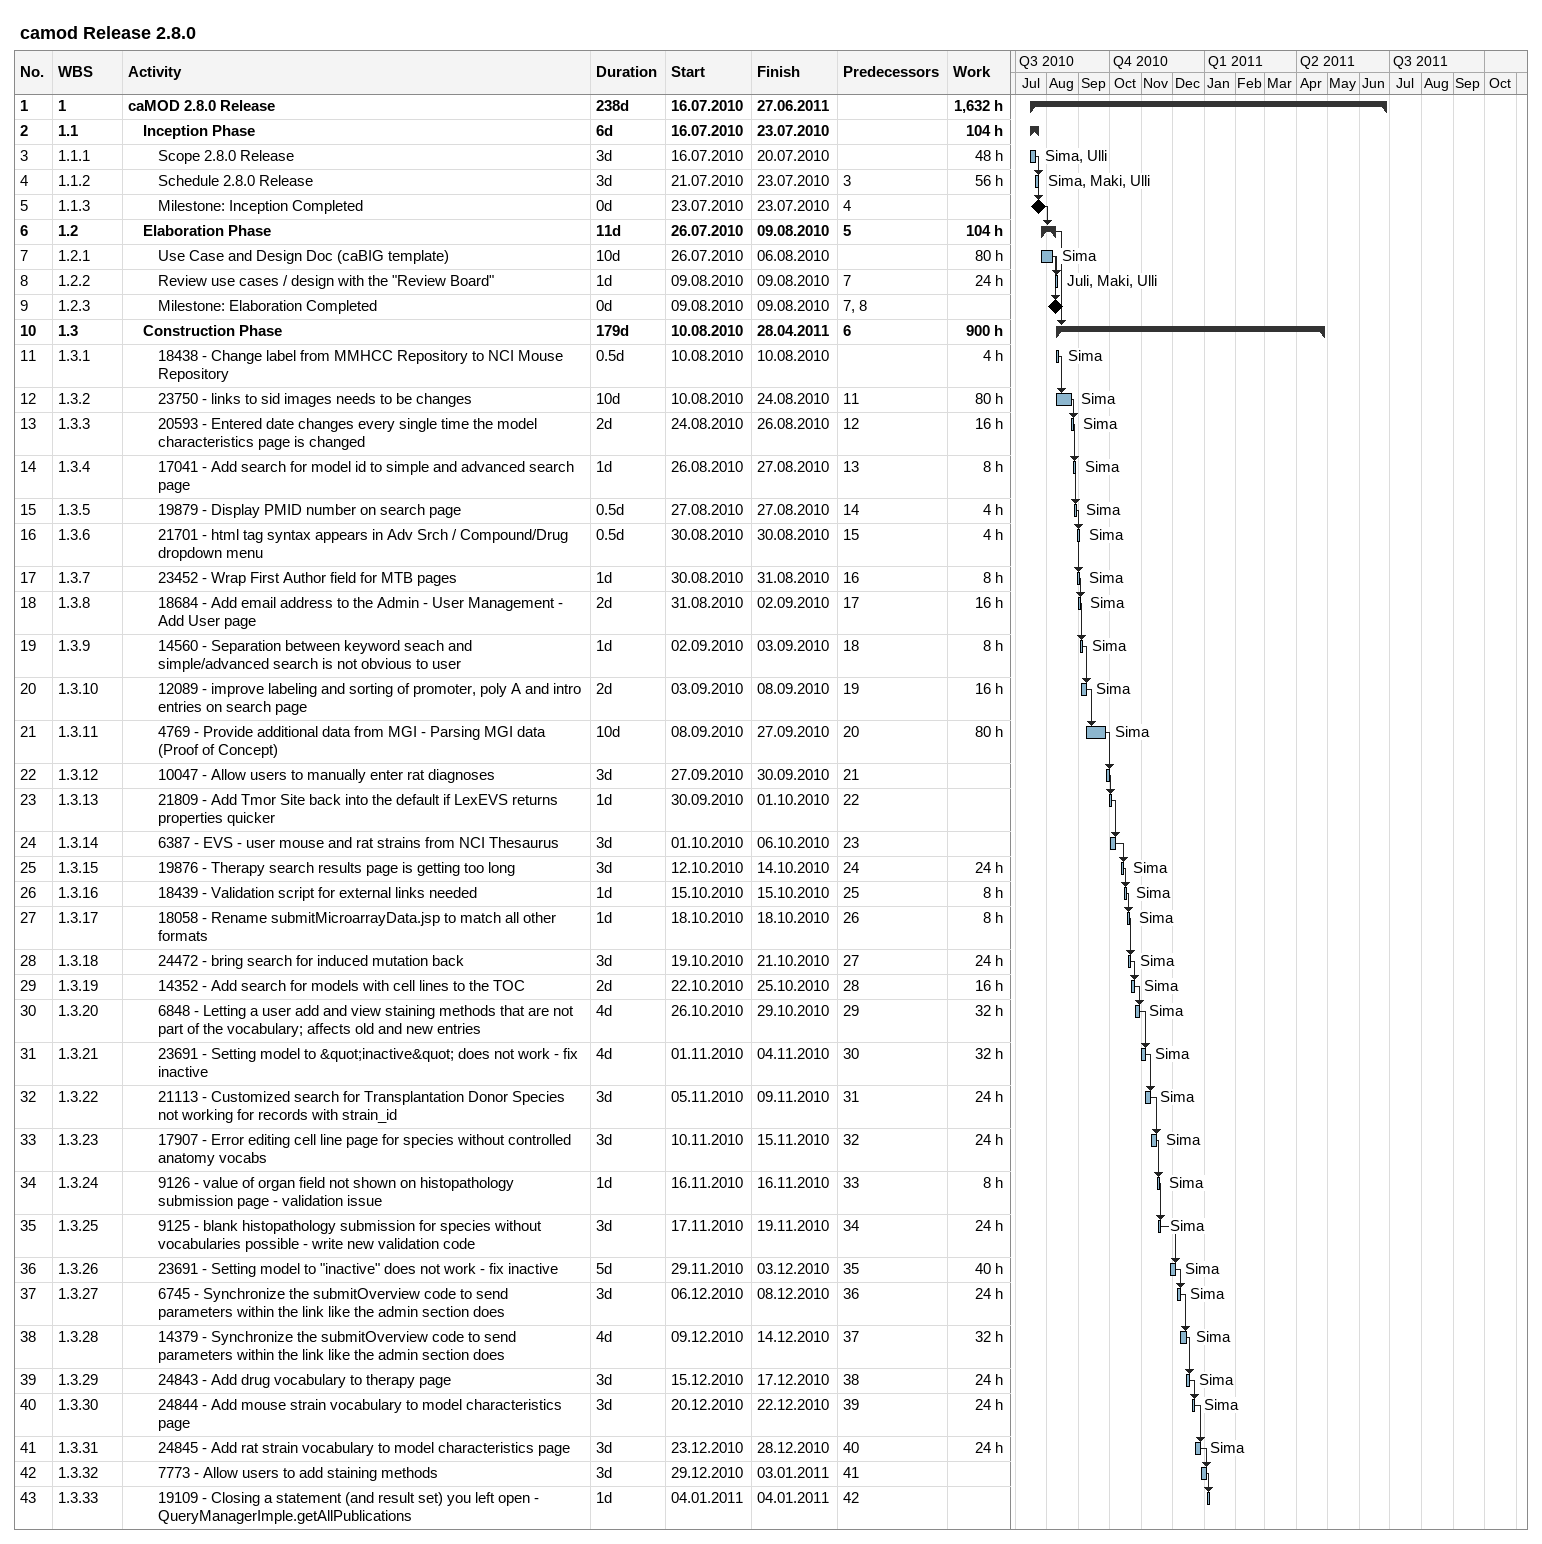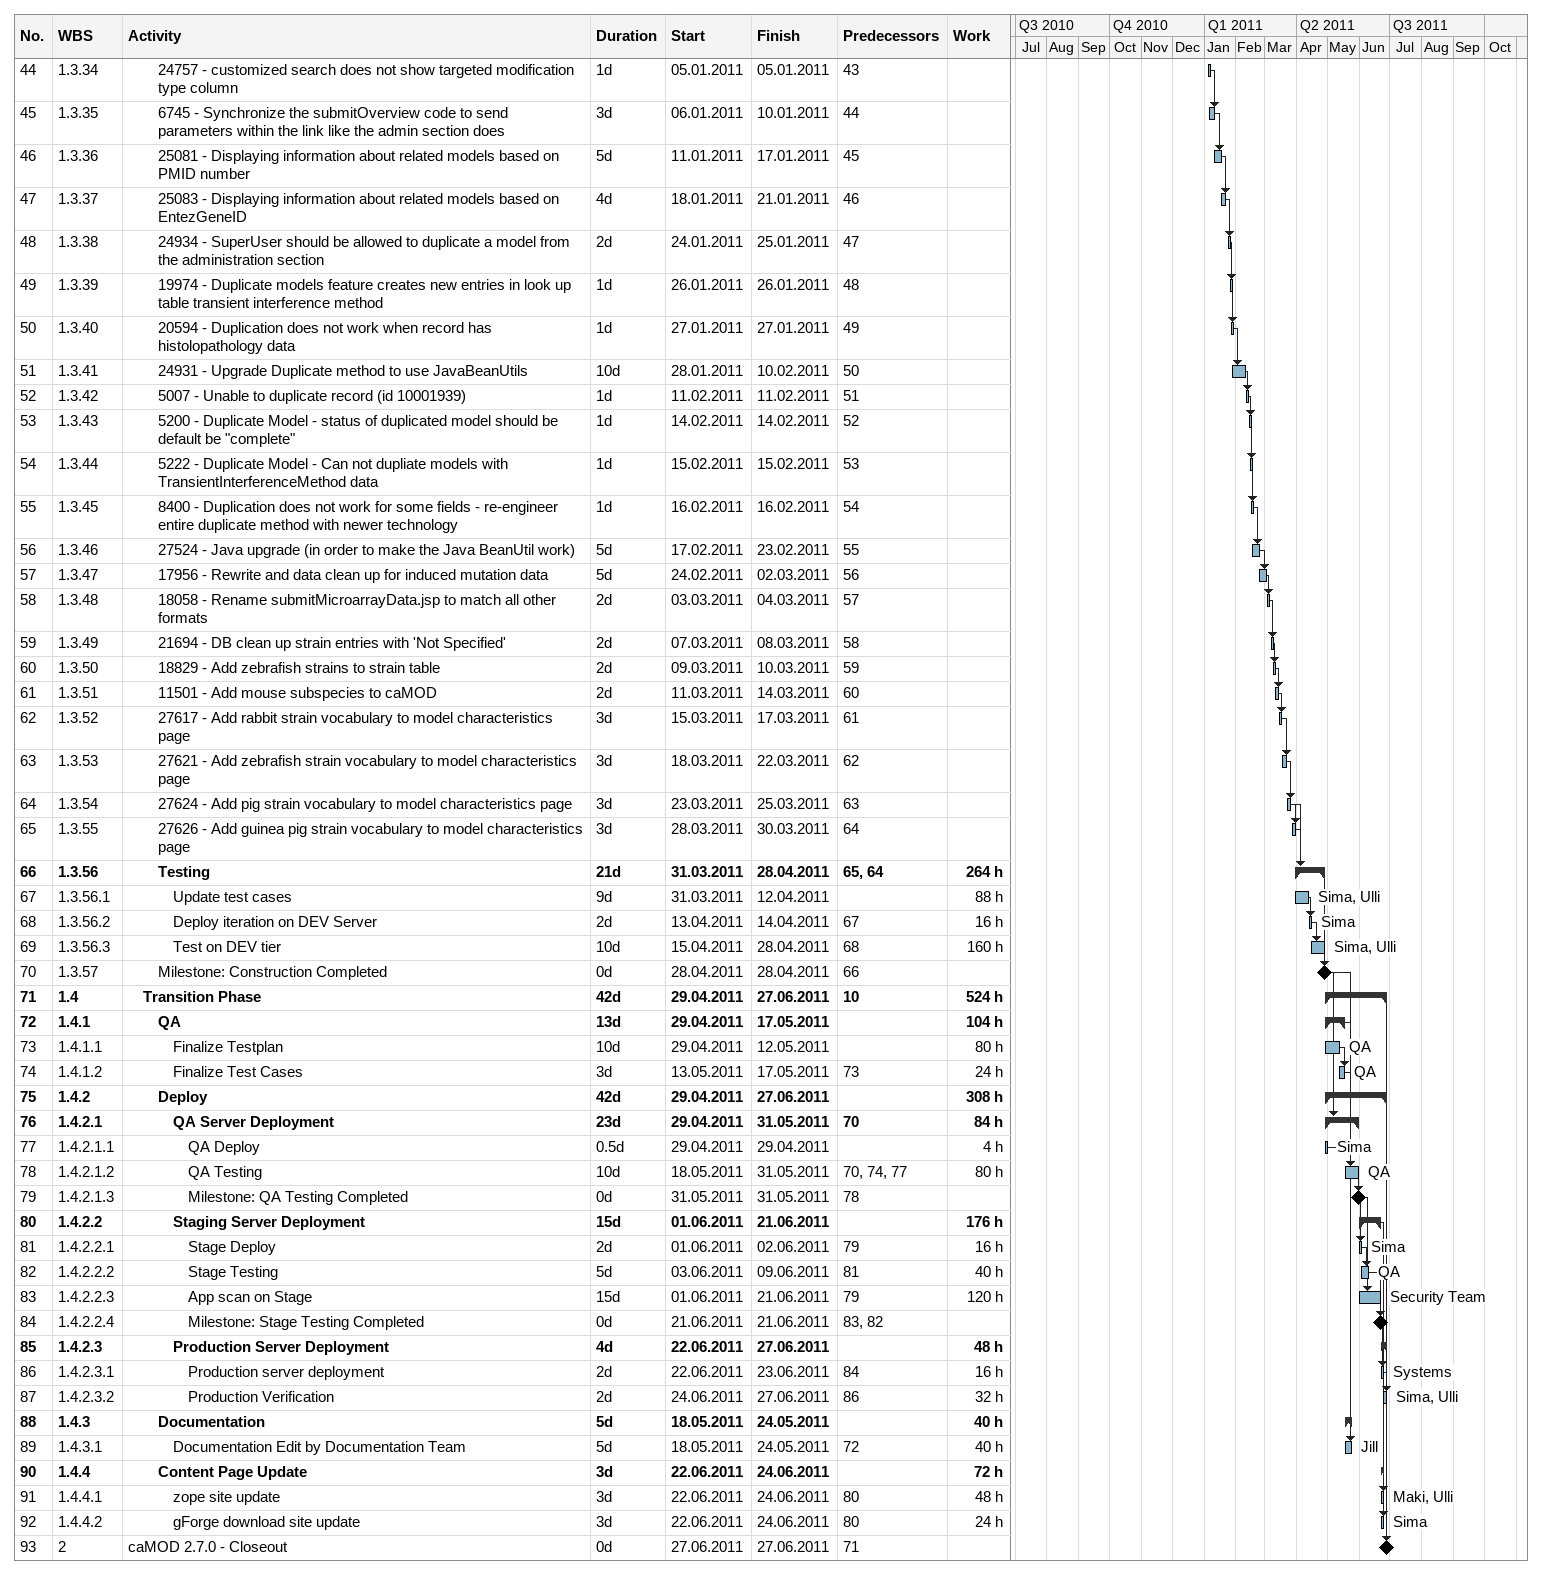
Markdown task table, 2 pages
camod Release 2.8.0

| ID | WBS | Task | Duration | Start | Finish | Predecessors | Resources | Work (h) |
|---|---|---|---|---|---|---|---|---|
| 1 | 1 | **caMOD 2.8.0 Release** | 238d | 2010-07-16 | 2011-06-27 |  |  | 1632 |
| 2 | 1.1 | **Inception Phase** | 6d | 2010-07-16 | 2010-07-23 |  |  | 104 |
| 3 | 1.1.1 | Scope 2.8.0 Release | 3d | 2010-07-16 | 2010-07-20 |  | Sima, Ulli | 48 |
| 4 | 1.1.2 | Schedule 2.8.0 Release | 3d | 2010-07-21 | 2010-07-23 | 3 | Sima, Maki, Ulli | 56 |
| 5 | 1.1.3 | Milestone: Inception Completed | 0d | 2010-07-23 | 2010-07-23 | 4 |  |  |
| 6 | 1.2 | **Elaboration Phase** | 11d | 2010-07-26 | 2010-08-09 | 5 |  | 104 |
| 7 | 1.2.1 | Use Case and Design Doc (caBIG template) | 10d | 2010-07-26 | 2010-08-06 |  | Sima | 80 |
| 8 | 1.2.2 | Review use cases / design with the "Review Board" | 1d | 2010-08-09 | 2010-08-09 | 7 | Juli, Maki, Ulli | 24 |
| 9 | 1.2.3 | Milestone: Elaboration Completed | 0d | 2010-08-09 | 2010-08-09 | 7, 8 |  |  |
| 10 | 1.3 | **Construction Phase** | 179d | 2010-08-10 | 2011-04-28 | 6 |  | 900 |
| 11 | 1.3.1 | 18438 - Change label from MMHCC Repository to NCI Mouse Repository | 0.5d | 2010-08-10 | 2010-08-10 |  | Sima | 4 |
| 12 | 1.3.2 | 23750 - links to sid images needs to be changes | 10d | 2010-08-10 | 2010-08-24 | 11 | Sima | 80 |
| 13 | 1.3.3 | 20593 - Entered date changes every single time the model characteristics page is changed | 2d | 2010-08-24 | 2010-08-26 | 12 | Sima | 16 |
| 14 | 1.3.4 | 17041 - Add search for model id to simple and advanced search page | 1d | 2010-08-26 | 2010-08-27 | 13 | Sima | 8 |
| 15 | 1.3.5 | 19879 - Display PMID number on search page | 0.5d | 2010-08-27 | 2010-08-27 | 14 | Sima | 4 |
| 16 | 1.3.6 | 21701 - html tag syntax appears in Adv Srch / Compound/Drug dropdown menu | 0.5d | 2010-08-30 | 2010-08-30 | 15 | Sima | 4 |
| 17 | 1.3.7 | 23452 - Wrap First Author field for MTB pages | 1d | 2010-08-30 | 2010-08-31 | 16 | Sima | 8 |
| 18 | 1.3.8 | 18684 - Add email address to the Admin - User Management - Add User page | 2d | 2010-08-31 | 2010-09-02 | 17 | Sima | 16 |
| 19 | 1.3.9 | 14560 - Separation between keyword seach and simple/advanced search is not obvious to user | 1d | 2010-09-02 | 2010-09-03 | 18 | Sima | 8 |
| 20 | 1.3.10 | 12089 - improve labeling and sorting of promoter, poly A and intro entries on search page | 2d | 2010-09-03 | 2010-09-08 | 19 | Sima | 16 |
| 21 | 1.3.11 | 4769 - Provide additional data from MGI - Parsing MGI data (Proof of Concept) | 10d | 2010-09-08 | 2010-09-27 | 20 | Sima | 80 |
| 22 | 1.3.12 | 10047 - Allow users to manually enter rat diagnoses | 3d | 2010-09-27 | 2010-09-30 | 21 |  |  |
| 23 | 1.3.13 | 21809 - Add Tmor Site back into the default if LexEVS returns properties quicker | 1d | 2010-09-30 | 2010-10-01 | 22 |  |  |
| 24 | 1.3.14 | 6387 - EVS - user mouse and rat strains from NCI Thesaurus | 3d | 2010-10-01 | 2010-10-06 | 23 |  |  |
| 25 | 1.3.15 | 19876 - Therapy search results page is getting too long | 3d | 2010-10-12 | 2010-10-14 | 24 | Sima | 24 |
| 26 | 1.3.16 | 18439 - Validation script for external links needed | 1d | 2010-10-15 | 2010-10-15 | 25 | Sima | 8 |
| 27 | 1.3.17 | 18058 - Rename submitMicroarrayData.jsp to match all other formats | 1d | 2010-10-18 | 2010-10-18 | 26 | Sima | 8 |
| 28 | 1.3.18 | 24472 - bring search for induced mutation back | 3d | 2010-10-19 | 2010-10-21 | 27 | Sima | 24 |
| 29 | 1.3.19 | 14352 - Add search for models with cell lines to the TOC | 2d | 2010-10-22 | 2010-10-25 | 28 | Sima | 16 |
| 30 | 1.3.20 | 6848 - Letting a user add and view staining methods that are not part of the vocabulary; affects old and new entries | 4d | 2010-10-26 | 2010-10-29 | 29 | Sima | 32 |
| 31 | 1.3.21 | 23691 - Setting model to &quot;inactive&quot; does not work - fix inactive | 4d | 2010-11-01 | 2010-11-04 | 30 | Sima | 32 |
| 32 | 1.3.22 | 21113 - Customized search for Transplantation Donor Species not working for records with strain_id | 3d | 2010-11-05 | 2010-11-09 | 31 | Sima | 24 |
| 33 | 1.3.23 | 17907 - Error editing cell line page for species without controlled anatomy vocabs | 3d | 2010-11-10 | 2010-11-15 | 32 | Sima | 24 |
| 34 | 1.3.24 | 9126 - value of organ field not shown on histopathology submission page - validation issue | 1d | 2010-11-16 | 2010-11-16 | 33 | Sima | 8 |
| 35 | 1.3.25 | 9125 - blank histopathology submission for species without vocabularies possible - write new validation code | 3d | 2010-11-17 | 2010-11-19 | 34 | Sima | 24 |
| 36 | 1.3.26 | 23691 - Setting model to "inactive" does not work - fix inactive | 5d | 2010-11-29 | 2010-12-03 | 35 | Sima | 40 |
| 37 | 1.3.27 | 6745 - Synchronize the submitOverview code to send parameters within the link like the admin section does | 3d | 2010-12-06 | 2010-12-08 | 36 | Sima | 24 |
| 38 | 1.3.28 | 14379 - Synchronize the submitOverview code to send parameters within the link like the admin section does | 4d | 2010-12-09 | 2010-12-14 | 37 | Sima | 32 |
| 39 | 1.3.29 | 24843 - Add drug vocabulary to therapy page | 3d | 2010-12-15 | 2010-12-17 | 38 | Sima | 24 |
| 40 | 1.3.30 | 24844 - Add mouse strain vocabulary to model characteristics page | 3d | 2010-12-20 | 2010-12-22 | 39 | Sima | 24 |
| 41 | 1.3.31 | 24845 - Add rat strain vocabulary to model characteristics page | 3d | 2010-12-23 | 2010-12-28 | 40 | Sima | 24 |
| 42 | 1.3.32 | 7773 - Allow users to add staining methods | 3d | 2010-12-29 | 2011-01-03 | 41 |  |  |
| 43 | 1.3.33 | 19109 - Closing a statement (and result set) you left open - QueryManagerImple.getAllPublications | 1d | 2011-01-04 | 2011-01-04 | 42 |  |  |
| 44 | 1.3.34 | 24757 - customized search does not show targeted modification type column | 1d | 2011-01-05 | 2011-01-05 | 43 |  |  |
| 45 | 1.3.35 | 6745 - Synchronize the submitOverview code to send parameters within the link like the admin section does | 3d | 2011-01-06 | 2011-01-10 | 44 |  |  |
| 46 | 1.3.36 | 25081 - Displaying information about related models based on PMID number | 5d | 2011-01-11 | 2011-01-17 | 45 |  |  |
| 47 | 1.3.37 | 25083 - Displaying information about related models based on EntezGeneID | 4d | 2011-01-18 | 2011-01-21 | 46 |  |  |
| 48 | 1.3.38 | 24934 - SuperUser should be allowed to duplicate a model from the administration section | 2d | 2011-01-24 | 2011-01-25 | 47 |  |  |
| 49 | 1.3.39 | 19974 - Duplicate models feature creates new entries in look up table transient interference method | 1d | 2011-01-26 | 2011-01-26 | 48 |  |  |
| 50 | 1.3.40 | 20594 - Duplication does not work when record has histolopathology data | 1d | 2011-01-27 | 2011-01-27 | 49 |  |  |
| 51 | 1.3.41 | 24931 - Upgrade Duplicate method to use JavaBeanUtils | 10d | 2011-01-28 | 2011-02-10 | 50 |  |  |
| 52 | 1.3.42 | 5007 - Unable to duplicate record (id 10001939) | 1d | 2011-02-11 | 2011-02-11 | 51 |  |  |
| 53 | 1.3.43 | 5200 - Duplicate Model - status of duplicated model should be default be "complete" | 1d | 2011-02-14 | 2011-02-14 | 52 |  |  |
| 54 | 1.3.44 | 5222 - Duplicate Model - Can not dupliate models with TransientInterferenceMethod data | 1d | 2011-02-15 | 2011-02-15 | 53 |  |  |
| 55 | 1.3.45 | 8400 - Duplication does not work for some fields - re-engineer entire duplicate method with newer technology | 1d | 2011-02-16 | 2011-02-16 | 54 |  |  |
| 56 | 1.3.46 | 27524 - Java upgrade (in order to make the Java BeanUtil work) | 5d | 2011-02-17 | 2011-02-23 | 55 |  |  |
| 57 | 1.3.47 | 17956 - Rewrite and data clean up for induced mutation data | 5d | 2011-02-24 | 2011-03-02 | 56 |  |  |
| 58 | 1.3.48 | 18058 - Rename submitMicroarrayData.jsp to match all other formats | 2d | 2011-03-03 | 2011-03-04 | 57 |  |  |
| 59 | 1.3.49 | 21694 - DB clean up strain entries with 'Not Specified' | 2d | 2011-03-07 | 2011-03-08 | 58 |  |  |
| 60 | 1.3.50 | 18829 - Add zebrafish strains to strain table | 2d | 2011-03-09 | 2011-03-10 | 59 |  |  |
| 61 | 1.3.51 | 11501 - Add mouse subspecies to caMOD | 2d | 2011-03-11 | 2011-03-14 | 60 |  |  |
| 62 | 1.3.52 | 27617 - Add rabbit strain vocabulary to model characteristics page | 3d | 2011-03-15 | 2011-03-17 | 61 |  |  |
| 63 | 1.3.53 | 27621 - Add zebrafish strain vocabulary to model characteristics page | 3d | 2011-03-18 | 2011-03-22 | 62 |  |  |
| 64 | 1.3.54 | 27624 - Add pig strain vocabulary to model characteristics page | 3d | 2011-03-23 | 2011-03-25 | 63 |  |  |
| 65 | 1.3.55 | 27626 - Add guinea pig strain vocabulary to model characteristics page | 3d | 2011-03-28 | 2011-03-30 | 64 |  |  |
| 66 | 1.3.56 | **Testing** | 21d | 2011-03-31 | 2011-04-28 | 65, 64 |  | 264 |
| 67 | 1.3.56.1 | Update test cases | 9d | 2011-03-31 | 2011-04-12 |  | Sima, Ulli | 88 |
| 68 | 1.3.56.2 | Deploy iteration on DEV Server | 2d | 2011-04-13 | 2011-04-14 | 67 | Sima | 16 |
| 69 | 1.3.56.3 | Test on DEV tier | 10d | 2011-04-15 | 2011-04-28 | 68 | Sima, Ulli | 160 |
| 70 | 1.3.57 | Milestone: Construction Completed | 0d | 2011-04-28 | 2011-04-28 | 66 |  |  |
| 71 | 1.4 | **Transition Phase** | 42d | 2011-04-29 | 2011-06-27 | 10 |  | 524 |
| 72 | 1.4.1 | **QA** | 13d | 2011-04-29 | 2011-05-17 |  |  | 104 |
| 73 | 1.4.1.1 | Finalize Testplan | 10d | 2011-04-29 | 2011-05-12 |  | QA | 80 |
| 74 | 1.4.1.2 | Finalize Test Cases | 3d | 2011-05-13 | 2011-05-17 | 73 | QA | 24 |
| 75 | 1.4.2 | **Deploy** | 42d | 2011-04-29 | 2011-06-27 |  |  | 308 |
| 76 | 1.4.2.1 | **QA Server Deployment** | 23d | 2011-04-29 | 2011-05-31 | 70 |  | 84 |
| 77 | 1.4.2.1.1 | QA Deploy | 0.5d | 2011-04-29 | 2011-04-29 |  | Sima | 4 |
| 78 | 1.4.2.1.2 | QA Testing | 10d | 2011-05-18 | 2011-05-31 | 70, 74, 77 | QA | 80 |
| 79 | 1.4.2.1.3 | Milestone: QA Testing Completed | 0d | 2011-05-31 | 2011-05-31 | 78 |  |  |
| 80 | 1.4.2.2 | **Staging Server Deployment** | 15d | 2011-06-01 | 2011-06-21 |  |  | 176 |
| 81 | 1.4.2.2.1 | Stage Deploy | 2d | 2011-06-01 | 2011-06-02 | 79 | Sima | 16 |
| 82 | 1.4.2.2.2 | Stage Testing | 5d | 2011-06-03 | 2011-06-09 | 81 | QA | 40 |
| 83 | 1.4.2.2.3 | App scan on Stage | 15d | 2011-06-01 | 2011-06-21 | 79 | Security Team | 120 |
| 84 | 1.4.2.2.4 | Milestone: Stage Testing Completed | 0d | 2011-06-21 | 2011-06-21 | 83, 82 |  |  |
| 85 | 1.4.2.3 | **Production Server Deployment** | 4d | 2011-06-22 | 2011-06-27 |  |  | 48 |
| 86 | 1.4.2.3.1 | Production server deployment | 2d | 2011-06-22 | 2011-06-23 | 84 | Systems | 16 |
| 87 | 1.4.2.3.2 | Production Verification | 2d | 2011-06-24 | 2011-06-27 | 86 | Sima, Ulli | 32 |
| 88 | 1.4.3 | **Documentation** | 5d | 2011-05-18 | 2011-05-24 |  |  | 40 |
| 89 | 1.4.3.1 | Documentation Edit by Documentation Team | 5d | 2011-05-18 | 2011-05-24 | 72 | Jill | 40 |
| 90 | 1.4.4 | **Content Page Update** | 3d | 2011-06-22 | 2011-06-24 |  |  | 72 |
| 91 | 1.4.4.1 | zope site update | 3d | 2011-06-22 | 2011-06-24 | 80 | Maki, Ulli | 48 |
| 92 | 1.4.4.2 | gForge download site update | 3d | 2011-06-22 | 2011-06-24 | 80 | Sima | 24 |
| 93 | 2 | caMOD 2.7.0 - Closeout | 0d | 2011-06-27 | 2011-06-27 | 71 |  |  |
